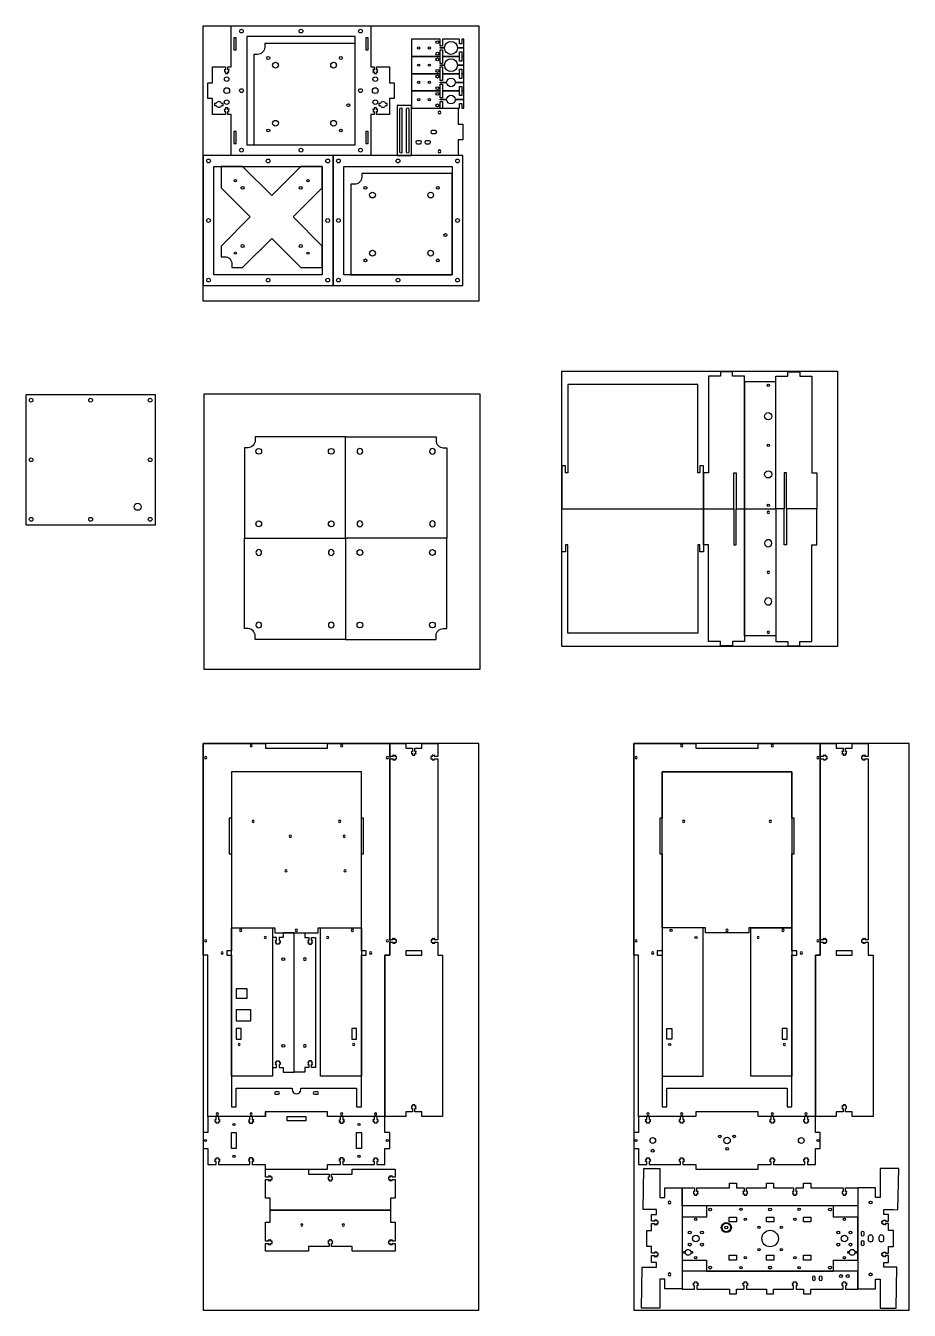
# Model space of a CAD drawing. Header units: millimetres. Extents: x -247 to 984, y -1790 to 0.
import ezdxf

# ---------------------------------------------------------------- set-up
doc = ezdxf.new("R2010")
doc.units = ezdxf.units.MM
doc.layers.get('0').update_dxf_attribs({"lineweight": 25, "true_color": 0xffffff})

# ---------------------------------------------------------------- blocks, each defined once
blk = doc.blocks.new('carrier_window')
blk.add_lwpolyline([(11.85, -50), (11.85, 0), (0, 0), (0, -185), (16.8, -185), (16.8, -190.88), (33.6, -190.88), (33.6, -185), (50.4, -185), (50.4, -50), (57.12, -50), (57.12, 0), (15, 0), (15, -50)], close=True)
blk = doc.blocks.new('p2')
for p, q in [((0, 0), (384, 0)), ((0, -384), (0, 0)), ((384, 0), (384, -384)), ((384, -384), (0, -384))]:
    blk.add_line(p, q)
blk = doc.blocks.new('p3')
for p, q in [((0, 0), (790, 0)), ((0, -384), (0, 0)), ((790, 0), (790, -384)), ((790, -384), (0, -384))]:
    blk.add_line(p, q)
blk = doc.blocks.new('carrier')
for points in [[(7.9, 119.6), (7.9, 123.9), (26.1, 123.9), (26.1, 101.6), (32.8, 101.6), (32.8, 79.4), (26.1, 79.4), (26.1, 57.1), (7.9, 57.1), (7.9, 61.4), (9, 61.4, 2.414214), (9.3, 61.6), (9.3, 64.1, 2.414214), (9, 64.4), (7.9, 64.4), (7.9, 66.4), (4.6, 66.4), (4.6, 64.4), (3.5, 64.4, 2.414214), (3.3, 64.1), (3.3, 61.6, 2.414214), (3.5, 61.4), (4.6, 61.4), (4.6, 57.1), (0, 57.1), (0, 0), (-194.4, 0), (-194.4, 57.1), (-199.1, 57.1), (-199.1, 61.4), (-198, 61.4, 2.414214), (-197.7, 61.6), (-197.7, 64.1, 2.414214), (-198, 64.4), (-199.1, 64.4), (-199.1, 66.4), (-202.4, 66.4), (-202.4, 64.4), (-203.5, 64.4, 2.414214), (-203.7, 64.1), (-203.7, 61.6, 2.414214), (-203.5, 61.4), (-202.4, 61.4), (-202.4, 57.1), (-220.5, 57.1), (-220.5, 79.4), (-227.2, 79.4), (-227.2, 101.6), (-220.5, 101.6), (-220.5, 123.9), (-202.4, 123.9), (-202.4, 119.6), (-203.5, 119.6, 2.414214), (-203.7, 119.3), (-203.7, 116.8, 2.414214), (-203.5, 116.6), (-202.4, 116.6), (-202.4, 114.6), (-199.1, 114.6), (-199.1, 116.6), (-198, 116.6, 2.414214), (-197.7, 116.8), (-197.7, 119.3, 2.414214), (-198, 119.6), (-199.1, 119.6), (-199.1, 123.9), (-194.4, 123.9), (-194.4, 181), (0, 181), (0, 123.9), (4.6, 123.9), (4.6, 119.6), (3.5, 119.6, 2.414214), (3.3, 119.3), (3.3, 116.8, 2.414214), (3.5, 116.6), (4.6, 116.6), (4.6, 114.6), (7.9, 114.6), (7.9, 116.6), (9, 116.6, 2.414214), (9.3, 116.8), (9.3, 119.3, 2.414214), (9, 119.6)], [(-207.7, 72.5, 0.723747), (-215.3, 72.5), (-217.5, 72.5), (-217.5, 70), (-215.3, 70, 0.723747), (-207.7, 70), (-205.5, 70), (-205.5, 72.5)], [(13.3, 70, 0.723747), (20.9, 70), (23.1, 70), (23.1, 72.5), (20.9, 72.5, 0.723747), (13.3, 72.5), (11.1, 72.5), (11.1, 70)]]:
    blk.add_lwpolyline(points, format="xyb", close=True)
for points in [[(-190.9, 147.4), (-187.7, 147.4), (-187.7, 164.2), (-190.9, 164.2)], [(-21.7, 15), (-21.7, 166), (-172.7, 166), (-172.7, 15)], [(-6.7, 147.4), (-3.6, 147.4), (-3.6, 164.2), (-6.7, 164.2)], [(-187.7, 33.6), (-190.9, 33.6), (-190.9, 16.8), (-187.7, 16.8)], [(-6.7, 16.8), (-3.6, 16.8), (-3.6, 33.6), (-6.7, 33.6)]]:
    blk.add_lwpolyline(points, close=True)
for centre, radius in [((-180.2, 173.5), 2.62), ((-97.2, 173.5), 2.62), ((-14.2, 173.5), 2.62), ((-200.7, 106.5), 3.2), ((6.3, 106.5), 3.2), ((-200.7, 90.5), 4), ((-180.2, 90.5), 2.62), ((-14.2, 90.5), 2.62), ((6.3, 90.5), 4), ((-200.7, 74.5), 3.2), ((6.3, 74.5), 3.2), ((-180.2, 7.5), 2.62), ((-97.2, 7.5), 2.62), ((-14.2, 7.5), 2.62)]:
    blk.add_circle(centre, radius)
blk = doc.blocks.new('carrier_tray')
blk.add_lwpolyline([(-181, 0), (0, 0), (0, 181), (-181, 181)], close=True)
for centre, radius in [((-173.5, 173.5), 2.62), ((-90.5, 173.5), 2.62), ((-7.5, 173.5), 2.62), ((-156, 156), 5), ((-173.5, 90.5), 2.62), ((-7.5, 90.5), 2.62), ((-173.5, 7.5), 2.62), ((-90.5, 7.5), 2.62), ((-7.5, 7.5), 2.62)]:
    blk.add_circle(centre, radius)
blk = doc.blocks.new('carrier_wall')
for points in [[(-181, 0), (0, 0), (0, 181), (-181, 181)], [(-166, 15), (-166, 166), (-15, 166), (-15, 15)]]:
    blk.add_lwpolyline(points, close=True)
for centre in [(-173.5, 173.5), (-90.5, 173.5), (-7.5, 173.5), (-173.5, 90.5), (-7.5, 90.5), (-173.5, 7.5), (-90.5, 7.5), (-7.5, 7.5)]:
    blk.add_circle(centre, 2.62)
blk = doc.blocks.new('door')
blk.add_lwpolyline([(0, 0), (-197.3, 0), (-197.3, -60), (-192.3, -60), (-192.3, -50), (-189.15, -50), (-189.15, -173.24), (-8.15, -173.24), (-8.15, -50), (-5, -50), (-5, -60), (0, -60)], close=True)
blk = doc.blocks.new('drawer_back')
blk.add_lwpolyline([(-60.3, -217.6), (-60.3, -224.4), (-120.7, -224.4), (-120.7, -217.6), (-181, -217.6), (-181, 0), (0, 0), (0, -217.6)], close=True)
for centre, radius in [((-150.8, -69.3), 1.58), ((-30.2, -69.3), 1.58), ((-157, -89.9), 1.57), ((-82.1, -89.9), 1.57), ((-158.3, -138.1), 1.57), ((-75.8, -138.1), 1.57), ((-90.5, -221), 1.57)]:
    blk.add_circle(centre, radius)
blk = doc.blocks.new('drawer_front')
blk.add_lwpolyline([(-60.3, -217.6), (0, -217.6), (0, 0), (-181, 0), (-181, -217.6), (-120.7, -217.6), (-120.7, -224.4), (-60.3, -224.4)], close=True)
for centre, radius in [((-150.8, -69.3), 1.58), ((-30.2, -69.3), 1.58), ((-90.5, -221), 1.57)]:
    blk.add_circle(centre, radius)
blk = doc.blocks.new('drawer_bottom')
blk.add_lwpolyline([(0, 11), (-4.3, 11), (-4.3, 9.9, -2.414214), (-4.5, 9.6), (-7, 9.6, -2.414214), (-7.3, 9.9), (-7.3, 11), (-9.3, 11), (-9.3, 14.2), (-7.3, 14.2), (-7.3, 15.4, -2.414214), (-7, 15.6), (-4.5, 15.6, -2.414214), (-4.3, 15.4), (-4.3, 14.2), (0, 14.2), (0, 40.3), (-6.7, 40.3), (-6.7, 57.1), (-174.3, 57.1), (-174.3, 40.3), (-181, 40.3), (-181, 14.2), (-176.7, 14.2), (-176.7, 15.4, -2.414214), (-176.5, 15.6), (-174, 15.6, -2.414214), (-173.7, 15.4), (-173.7, 14.2), (-171.7, 14.2), (-171.7, 11), (-173.7, 11), (-173.7, 9.9, -2.414214), (-174, 9.6), (-176.5, 9.6, -2.414214), (-176.7, 9.9), (-176.7, 11), (-181, 11), (-181, 0), (-120.7, 0), (-120.7, 6.7), (-92.2, 6.7), (-92.2, 11), (-93.2, 11, -2.414214), (-93.5, 11.2), (-93.5, 13.8, -2.414214), (-93.2, 14), (-92.2, 14), (-92.2, 16), (-88.9, 16), (-88.9, 14), (-87.8, 14, -2.414214), (-87.5, 13.8), (-87.5, 11.2, -2.414214), (-87.8, 11), (-88.9, 11), (-88.9, 6.7), (-60.3, 6.7), (-60.3, 0), (0, 0)], format="xyb", close=True)
for centre in [(-108.8, 36.5), (-50.8, 36.5)]:
    blk.add_circle(centre, 1.58)
blk = doc.blocks.new('drawer_left')
for points in [[(0, 206.52), (-57.12, 206.52), (-57.12, 0), (0, 0)], [(-50.4, 140.04), (-50.4, 155.04), (-43.68, 155.04), (-43.68, 140.04)], [(-30.4, 114.085), (-50.4, 114.085), (-50.4, 129.515), (-30.4, 129.515)], [(-50.4, 97.765), (-35.4, 97.765), (-35.4, 84.875), (-50.4, 84.875)]]:
    blk.add_lwpolyline(points, close=True)
for centre in [(-46.4, 162.54), (-44.52, 3.36), (-10, 13.44)]:
    blk.add_circle(centre, 1.575)
blk = doc.blocks.new('drawer_support')
blk.add_lwpolyline([(-6.7, 20.8), (-11, 20.8), (-11, 19.8, -2.414214), (-11.2, 19.5), (-13.8, 19.5, -2.414214), (-14, 19.8), (-14, 20.8), (-16, 20.8), (-16, 24.2), (-14, 24.2), (-14, 25.2, -2.414214), (-13.8, 25.5), (-11.2, 25.5, -2.414214), (-11, 25.2), (-11, 24.2), (-6.7, 24.2), (-6.7, 30), (-187.7, 30), (-187.7, 24.2), (-183.4, 24.2), (-183.4, 25.2, -2.414214), (-183.2, 25.5), (-180.7, 25.5, -2.414214), (-180.4, 25.2), (-180.4, 24.2), (-178.4, 24.2), (-178.4, 20.8), (-180.4, 20.8), (-180.4, 19.8, -2.414214), (-180.7, 19.5), (-183.2, 19.5, -2.414214), (-183.4, 19.8), (-183.4, 20.8), (-187.7, 20.8), (-187.7, 15), (-194.4, 15), (-194.4, 0), (0, 0), (0, 15), (-6.7, 15)], format="xyb", close=True)
for centre in [(-157.6, 15), (-36.9, 15)]:
    blk.add_circle(centre, 2)
blk = doc.blocks.new('frame_back')
blk.add_lwpolyline([(-253.3, -295), (-253.3, -520), (-173.3, -520), (-173.3, -513.3), (-86.7, -513.3), (-86.7, -520), (-6.7, -520), (-6.7, -295), (0, -295), (0, 0), (-86.7, 0), (-86.7, -6.7), (-173.3, -6.7), (-173.3, 0), (-260, 0), (-260, -295)], close=True)
for points in [[(-124, -480.5), (-124, -482.5, -1), (-136, -482.5), (-136, -480.5), (-213.8, -480.5), (-213.8, -506.6), (-220.5, -506.6), (-220.5, -295), (-227.2, -295), (-227.2, -289.1), (-220.5, -289.1), (-220.5, -154.1), (-223.6, -154.1), (-223.6, -104.1), (-220.5, -104.1), (-220.5, -39.5), (-39.5, -39.5), (-39.5, -104.1), (-36.3, -104.1), (-36.3, -154.1), (-39.5, -154.1), (-39.5, -289.1), (-32.8, -289.1), (-32.8, -295), (-39.5, -295), (-39.5, -506.6), (-46.2, -506.6), (-46.2, -480.5)], [(-155.1, -485.6, -1), (-155.1, -488.8), (-159.1, -488.8, -1), (-159.1, -485.6)], [(-104.9, -488.8, -1), (-104.9, -485.6), (-100.9, -485.6, -1), (-100.9, -488.8)]]:
    blk.add_lwpolyline(points, format="xyb", close=True)
for centre, radius in [((-193.1, -3.4), 1.57), ((-66.9, -3.4), 1.57), ((-256.6, -19.8), 1.57), ((-3.4, -19.8), 1.57), ((-256.6, -275.2), 1.57), ((-3.4, -275.2), 1.57), ((-233.5, -292.1), 1.57), ((-26.5, -292.1), 1.57), ((-240.2, -516.6), 1.57), ((-193.1, -516.6), 1.58), ((-66.9, -516.6), 1.58), ((-19.8, -516.6), 1.57)]:
    blk.add_circle(centre, radius)
blk = doc.blocks.new('frame_bottom')
blk.add_lwpolyline([(0, 44.5), (0, 66.8), (-11.4, 66.8), (-11.4, 62.5), (-10.3, 62.5, -2.414214), (-10, 62.2), (-10, 59.7, -2.414214), (-10.3, 59.5), (-11.4, 59.5), (-11.4, 57.5), (-14.7, 57.5), (-14.7, 59.5), (-15.8, 59.5, -2.414214), (-16, 59.7), (-16, 62.2, -2.414214), (-15.8, 62.5), (-14.7, 62.5), (-14.7, 66.8), (-58.5, 66.8), (-58.5, 62.2), (-57.4, 62.2, -2.414214), (-57.2, 61.9), (-57.2, 59.4, -2.414214), (-57.4, 59.2), (-58.5, 59.2), (-58.5, 57.2), (-61.8, 57.2), (-61.8, 59.2), (-62.9, 59.2, -2.414214), (-63.2, 59.4), (-63.2, 61.9, -2.414214), (-62.9, 62.2), (-61.8, 62.2), (-61.8, 66.8), (-79.9, 66.8), (-79.9, 73.5), (-166.6, 73.5), (-166.6, 66.8), (-184.7, 66.8), (-184.7, 62.2), (-183.6, 62.2, -2.414214), (-183.4, 61.9), (-183.4, 59.4, -2.414214), (-183.6, 59.2), (-184.7, 59.2), (-184.7, 57.2), (-188, 57.2), (-188, 59.2), (-189.1, 59.2, -2.414214), (-189.4, 59.4), (-189.4, 61.9, -2.414214), (-189.1, 62.2), (-188, 62.2), (-188, 66.8), (-231.9, 66.8), (-231.9, 62.5), (-230.8, 62.5, -2.414214), (-230.5, 62.2), (-230.5, 59.7, -2.414214), (-230.8, 59.5), (-231.9, 59.5), (-231.9, 57.5), (-235.2, 57.5), (-235.2, 59.5), (-236.3, 59.5, -2.414214), (-236.5, 59.7), (-236.5, 62.2, -2.414214), (-236.3, 62.5), (-235.2, 62.5), (-235.2, 66.8), (-246.6, 66.8), (-246.6, 44.5), (-253.3, 44.5), (-253.3, 22.3), (-246.6, 22.3), (-246.6, 0), (-235.2, 0), (-235.2, 4.3), (-236.3, 4.3, -2.414214), (-236.5, 4.5), (-236.5, 7, -2.414214), (-236.3, 7.3), (-235.2, 7.3), (-235.2, 9.3), (-231.9, 9.3), (-231.9, 7.3), (-230.8, 7.3, -2.414214), (-230.5, 7), (-230.5, 4.5, -2.414214), (-230.8, 4.3), (-231.9, 4.3), (-231.9, 0), (-188, 0), (-188, 4.6), (-189.1, 4.6, -2.414214), (-189.4, 4.8), (-189.4, 7.3, -2.414214), (-189.1, 7.6), (-188, 7.6), (-188, 9.6), (-184.7, 9.6), (-184.7, 7.6), (-183.6, 7.6, -2.414214), (-183.4, 7.3), (-183.4, 4.8, -2.414214), (-183.6, 4.6), (-184.7, 4.6), (-184.7, 0), (-166.6, 0), (-166.6, -6.7), (-79.9, -6.7), (-79.9, 0), (-61.8, 0), (-61.8, 4.6), (-62.9, 4.6, -2.414214), (-63.2, 4.8), (-63.2, 7.3, -2.414214), (-62.9, 7.6), (-61.8, 7.6), (-61.8, 9.6), (-58.5, 9.6), (-58.5, 7.6), (-57.4, 7.6, -2.414214), (-57.2, 7.3), (-57.2, 4.8, -2.414214), (-57.4, 4.6), (-58.5, 4.6), (-58.5, 0), (-14.7, 0), (-14.7, 4.3), (-15.8, 4.3, -2.414214), (-16, 4.5), (-16, 7, -2.414214), (-15.8, 7.3), (-14.7, 7.3), (-14.7, 9.3), (-11.4, 9.3), (-11.4, 7.3), (-10.3, 7.3, -2.414214), (-10, 7), (-10, 4.5, -2.414214), (-10.3, 4.3), (-11.4, 4.3), (-11.4, 0), (0, 0), (0, 22.3), (6.7, 22.3), (6.7, 44.5)], format="xyb", close=True)
for points in [[(-207.1, 44.5), (-207.1, 22.3), (-213.8, 22.3), (-213.8, 44.5)], [(-32.8, 44.5), (-32.8, 22.3), (-39.5, 22.3), (-39.5, 44.5)], [(-110.3, 5.9), (-110.3, 0), (-136.3, 0), (-136.3, 5.9)]]:
    blk.add_lwpolyline(points, close=True)
for centre, radius in [((-210.4, 55.6), 1.58), ((-36.1, 55.6), 1.58), ((-249.9, 33.4), 1.57), ((3.4, 33.4), 1.57), ((-210.4, 11.1), 1.58), ((-36.1, 11.1), 1.58)]:
    blk.add_circle(centre, radius)
blk = doc.blocks.new('frame_foot2')
blk.add_lwpolyline([(26.9, -31.2), (-13.4, -31.2), (-13.4, -24.5), (0, -24.5), (0, 0), (-140.7, 0), (-140.7, -24.5), (-127.2, -24.5), (-127.2, -31.2), (-167.6, -31.2), (-167.6, -56.9), (-110.3, -55.9), (-110.4, -49.5), (-110.4, -36.1), (-103.7, -36.1), (-103.7, -42.8), (-94.2, -42.8), (-94.2, -38.5), (-95.3, -38.5, -2.414214), (-95.6, -38.2), (-95.6, -35.8, -2.414214), (-95.3, -35.5), (-94.2, -35.5), (-94.2, -33.5), (-90.9, -33.5), (-90.9, -35.5), (-89.8, -35.5, -2.414214), (-89.6, -35.8), (-89.6, -38.2, -2.414214), (-89.8, -38.5), (-90.9, -38.5), (-90.9, -42.8), (-81.5, -42.8), (-81.5, -49.5), (-59.2, -49.5), (-59.2, -42.8), (-49.7, -42.8), (-49.7, -38.5), (-50.8, -38.5, -2.414214), (-51.1, -38.2), (-51.1, -35.8, -2.414214), (-50.8, -35.5), (-49.7, -35.5), (-49.7, -33.5), (-46.4, -33.5), (-46.4, -35.5), (-45.3, -35.5, -2.414214), (-45.1, -35.8), (-45.1, -38.2, -2.414214), (-45.3, -38.5), (-46.4, -38.5), (-46.4, -42.8), (-37, -42.8), (-37, -36.1), (-30.2, -36.1), (-30.2, -49.5), (-30.2, -54.5), (26.9, -53.5)], format="xyb", close=True)
for centre in [(-120.4, -17.8), (-20.2, -17.8)]:
    blk.add_circle(centre, 2)
blk = doc.blocks.new('frame_foot1')
for points in [[(-127.2, -31.2), (-167.6, -31.2), (-167.6, -53.5), (-110.5, -54.5), (-110.4, -49.5), (-110.4, -36.1), (-103.7, -36.1), (-103.7, -42.8), (-94.2, -42.8), (-94.2, -38.5), (-95.3, -38.5, -2.414214), (-95.6, -38.2), (-95.6, -35.8, -2.414214), (-95.3, -35.5), (-94.2, -35.5), (-94.2, -33.5), (-90.9, -33.5), (-90.9, -35.5), (-89.8, -35.5, -2.414214), (-89.6, -35.8), (-89.6, -38.2, -2.414214), (-89.8, -38.5), (-90.9, -38.5), (-90.9, -42.8), (-81.5, -42.8), (-81.5, -49.5), (-59.2, -49.5), (-59.2, -42.8), (-49.7, -42.8), (-49.7, -38.5), (-50.8, -38.5, -2.414214), (-51.1, -38.2), (-51.1, -35.8, -2.414214), (-50.8, -35.5), (-49.7, -35.5), (-49.7, -33.5), (-46.4, -33.5), (-46.4, -35.5), (-45.3, -35.5, -2.414214), (-45.1, -35.8), (-45.1, -38.2, -2.414214), (-45.3, -38.5), (-46.4, -38.5), (-46.4, -42.8), (-37, -42.8), (-37, -36.1), (-30.2, -36.1), (-30.2, -49.5), (-30.4, -55.9), (26.9, -56.9), (26.9, -31.2), (-13.4, -31.2), (-13.4, -24.5), (0, -24.5), (0, 0), (-140.7, 0), (-140.7, -24.5), (-127.2, -24.5)], [(-79, -8.3, -1), (-79, -5.1), (-75, -5.1, -1), (-75, -8.3)], [(-72.3, -20.8, -1), (-72.3, -14.8), (-68.3, -14.8, -1), (-68.3, -20.8)], [(-65.7, -8.3, -1), (-65.7, -5.1), (-61.7, -5.1, -1), (-61.7, -8.3)], [(-72.3, -35.8, -1), (-72.3, -29.8), (-68.3, -29.8, -1), (-68.3, -35.8)]]:
    blk.add_lwpolyline(points, format="xyb", close=True)
for centre in [(-120.4, -17.8), (-20.2, -17.8)]:
    blk.add_circle(centre, 2)
blk = doc.blocks.new('frame_front')
for points in [[(-6.7, -520), (-6.7, -295), (0, -295), (0, 0), (-86.7, 0), (-86.7, -6.7), (-173.3, -6.7), (-173.3, 0), (-260, 0), (-260, -295), (-253.3, -295), (-253.3, -520), (-173.3, -520), (-173.3, -513.3), (-86.7, -513.3), (-86.7, -520)], [(-220.5, -295), (-227.2, -295), (-227.2, -289.1), (-220.5, -289.1), (-220.5, -154.1), (-223.7, -154.1), (-223.7, -104.1), (-220.5, -104.1), (-220.5, -39.5), (-39.5, -39.5), (-39.5, -104.1), (-36.4, -104.1), (-36.4, -154.1), (-39.5, -154.1), (-39.5, -289.1), (-32.8, -289.1), (-32.8, -295), (-39.5, -295), (-39.5, -506.6), (-46.2, -506.6), (-46.2, -480.5), (-213.8, -480.5), (-213.8, -506.6), (-220.5, -506.6)]]:
    blk.add_lwpolyline(points, close=True)
for centre, radius in [((-193.1, -3.4), 1.57), ((-66.9, -3.4), 1.57), ((-256.6, -19.8), 1.57), ((-3.4, -19.8), 1.57), ((-256.6, -275.2), 1.57), ((-3.4, -275.2), 1.57), ((-233.5, -292.1), 1.57), ((-26.5, -292.1), 1.57), ((-240.2, -516.6), 1.57), ((-193.1, -516.6), 1.58), ((-66.9, -516.6), 1.58), ((-19.8, -516.6), 1.57)]:
    blk.add_circle(centre, radius)
blk = doc.blocks.new('frame_galvo')
blk.add_lwpolyline([(-22, -65), (0, -65), (0, 0), (-66, 0), (-66, -65), (-44, -65), (-44, -71.72), (-22, -71.72)], close=True)
for points in [[(-20.6, -8, -1), (-16.4, -8), (-16.4, -12, -1), (-20.6, -12)], [(-30.9, -29), (-30.9, -33, -1), (-35.1, -33), (-35.1, -29, -1)], [(-20.6, -20.5, -1), (-16.4, -20.5), (-16.4, -24.5, -1), (-20.6, -24.5)]]:
    blk.add_lwpolyline(points, format="xyb", close=True)
for centre in [(-60.12, -38.94), (-5.88, -38.94)]:
    blk.add_circle(centre, 2)
blk = doc.blocks.new('frame_laser')
blk.add_lwpolyline([(-11.5, 61, -0.919866), (-11.5, 49), (-11.5, 40), (-12.5, 40), (-12.5, 49, -0.919866), (-12.5, 61), (-12.5, 73), (-24, 73), (-24, 70), (-17.5, 70), (-17.5, 67), (-24, 67), (-24, 43), (-14.5, 43), (-14.5, 40), (-24, 40), (-24, 0), (0, 0), (0, 40), (-9.5, 40), (-9.5, 43), (0, 43), (0, 67), (-6.5, 67), (-6.5, 70), (0, 70), (0, 73), (-11.5, 73)], format="xyb", close=True)
for centre, radius in [((-20, 36.1), 2), ((-4, 36.1), 2), ((-12, 25), 1.58), ((-12, 10), 1.57)]:
    blk.add_circle(centre, radius)
blk = doc.blocks.new('frame_right')
blk.add_lwpolyline([(-6.7, 243.1), (-11, 243.1), (-11, 242, -2.414214), (-11.3, 241.8), (-13.8, 241.8, -2.414214), (-14, 242), (-14, 243.1), (-16, 243.1), (-16, 246.4), (-14, 246.4), (-14, 247.5, -2.414214), (-13.8, 247.8), (-11.3, 247.8, -2.414214), (-11, 247.5), (-11, 246.4), (-6.7, 246.4), (-6.7, 498.6), (-11.3, 498.6), (-11.3, 497.5, -2.414214), (-11.6, 497.2), (-14.1, 497.2, -2.414214), (-14.3, 497.5), (-14.3, 498.6), (-16.3, 498.6), (-16.3, 501.9), (-14.3, 501.9), (-14.3, 503, -2.414214), (-14.1, 503.2), (-11.6, 503.2, -2.414214), (-11.3, 503), (-11.3, 501.9), (-6.7, 501.9), (-6.7, 520), (-29, 520), (-29, 513.3), (-38.5, 513.3), (-38.5, 508.7), (-37.4, 508.7, -2.414214), (-37.1, 508.4), (-37.1, 505.9, -2.414214), (-37.4, 505.7), (-38.5, 505.7), (-38.5, 503.7), (-41.8, 503.7), (-41.8, 505.7), (-42.9, 505.7, -2.414214), (-43.1, 505.9), (-43.1, 508.4, -2.414214), (-42.9, 508.7), (-41.8, 508.7), (-41.8, 513.3), (-51.2, 513.3), (-51.2, 520), (-73.5, 520), (-73.5, 501.9), (-68.9, 501.9), (-68.9, 503, -2.414214), (-68.6, 503.2), (-66.1, 503.2, -2.414214), (-65.9, 503), (-65.9, 501.9), (-63.9, 501.9), (-63.9, 498.6), (-65.9, 498.6), (-65.9, 497.5, -2.414214), (-66.1, 497.2), (-68.6, 497.2, -2.414214), (-68.9, 497.5), (-68.9, 498.6), (-73.5, 498.6), (-73.5, 246.4), (-69.2, 246.4), (-69.2, 247.5, -2.414214), (-69, 247.8), (-66.5, 247.8, -2.414214), (-66.2, 247.5), (-66.2, 246.4), (-64.2, 246.4), (-64.2, 243.1), (-66.2, 243.1), (-66.2, 242, -2.414214), (-66.5, 241.8), (-69, 241.8, -2.414214), (-69.2, 242), (-69.2, 243.1), (-73.5, 243.1), (-73.5, 225), (-80.2, 225), (-80.2, 0), (-51.2, 0), (-51.2, 6.7), (-41.8, 6.7), (-41.8, 11.3), (-42.9, 11.3, -2.414214), (-43.1, 11.6), (-43.1, 14.1, -2.414214), (-42.9, 14.3), (-41.8, 14.3), (-41.8, 16.3), (-38.5, 16.3), (-38.5, 14.3), (-37.4, 14.3, -2.414214), (-37.1, 14.1), (-37.1, 11.6, -2.414214), (-37.4, 11.3), (-38.5, 11.3), (-38.5, 6.7), (-29, 6.7), (-29, 0), (0, 0), (0, 225), (-6.7, 225)], format="xyb", close=True)
blk.add_lwpolyline([(-29, 225), (-51.2, 225), (-51.2, 230.9), (-29, 230.9)], close=True)
blk = doc.blocks.new('frame_top')
blk.add_lwpolyline([(0, 0), (0, 22.3), (6.7, 22.3), (6.7, 44.5), (0, 44.5), (0, 66.8), (-11.4, 66.8), (-11.4, 62.5), (-10.3, 62.5, -2.414214), (-10, 62.2), (-10, 59.7, -2.414214), (-10.3, 59.5), (-11.4, 59.5), (-11.4, 57.5), (-14.7, 57.5), (-14.7, 59.5), (-15.8, 59.5, -2.414214), (-16, 59.7), (-16, 62.2, -2.414214), (-15.8, 62.5), (-14.7, 62.5), (-14.7, 66.8), (-58.5, 66.8), (-58.5, 62.5), (-57.4, 62.5, -2.414214), (-57.2, 62.2), (-57.2, 59.7, -2.414214), (-57.4, 59.5), (-58.5, 59.5), (-58.5, 57.5), (-61.8, 57.5), (-61.8, 59.5), (-62.9, 59.5, -2.414214), (-63.2, 59.7), (-63.2, 62.2, -2.414214), (-62.9, 62.5), (-61.8, 62.5), (-61.8, 66.8), (-79.9, 66.8), (-79.9, 73.5), (-166.6, 73.5), (-166.6, 66.8), (-184.7, 66.8), (-184.7, 62.5), (-183.6, 62.5, -2.414214), (-183.4, 62.2), (-183.4, 59.7, -2.414214), (-183.6, 59.5), (-184.7, 59.5), (-184.7, 57.5), (-188, 57.5), (-188, 59.5), (-189.1, 59.5, -2.414214), (-189.4, 59.7), (-189.4, 62.2, -2.414214), (-189.1, 62.5), (-188, 62.5), (-188, 66.8), (-231.9, 66.8), (-231.9, 62.5), (-230.8, 62.5, -2.414214), (-230.5, 62.2), (-230.5, 59.7, -2.414214), (-230.8, 59.5), (-231.9, 59.5), (-231.9, 57.5), (-235.2, 57.5), (-235.2, 59.5), (-236.3, 59.5, -2.414214), (-236.5, 59.7), (-236.5, 62.2, -2.414214), (-236.3, 62.5), (-235.2, 62.5), (-235.2, 66.8), (-246.6, 66.8), (-246.6, 44.5), (-253.3, 44.5), (-253.3, 22.3), (-246.6, 22.3), (-246.6, 0), (-235.2, 0), (-235.2, 4.3), (-236.3, 4.3, -2.414214), (-236.5, 4.5), (-236.5, 7, -2.414214), (-236.3, 7.3), (-235.2, 7.3), (-235.2, 9.3), (-231.9, 9.3), (-231.9, 7.3), (-230.8, 7.3, -2.414214), (-230.5, 7), (-230.5, 4.5, -2.414214), (-230.8, 4.3), (-231.9, 4.3), (-231.9, 0), (-188, 0), (-188, 4.3), (-189.1, 4.3, -2.414214), (-189.4, 4.5), (-189.4, 7, -2.414214), (-189.1, 7.3), (-188, 7.3), (-188, 9.3), (-184.7, 9.3), (-184.7, 7.3), (-183.6, 7.3, -2.414214), (-183.4, 7), (-183.4, 4.5, -2.414214), (-183.6, 4.3), (-184.7, 4.3), (-184.7, 0), (-166.6, 0), (-166.6, -6.7), (-79.9, -6.7), (-79.9, 0), (-61.8, 0), (-61.8, 4.3), (-62.9, 4.3, -2.414214), (-63.2, 4.5), (-63.2, 7, -2.414214), (-62.9, 7.3), (-61.8, 7.3), (-61.8, 9.3), (-58.5, 9.3), (-58.5, 7.3), (-57.4, 7.3, -2.414214), (-57.2, 7), (-57.2, 4.5, -2.414214), (-57.4, 4.3), (-58.5, 4.3), (-58.5, 0), (-14.7, 0), (-14.7, 4.3), (-15.8, 4.3, -2.414214), (-16, 4.5), (-16, 7, -2.414214), (-15.8, 7.3), (-14.7, 7.3), (-14.7, 9.3), (-11.4, 9.3), (-11.4, 7.3), (-10.3, 7.3, -2.414214), (-10, 7), (-10, 4.5, -2.414214), (-10.3, 4.3), (-11.4, 4.3), (-11.4, 0)], format="xyb", close=True)
for centre, radius in [((-226.8, 33.4), 4), ((-123.3, 33.4), 4.5), ((-123.3, 44.9), 1.85), ((-19.8, 33.4), 4), ((-19.8, 47.6), 2), ((-249.9, 33.4), 1.58), ((-133.2, 27.6), 1.85), ((-113.3, 27.6), 1.85), ((3.4, 33.4), 1.58)]:
    blk.add_circle(centre, radius)
blk = doc.blocks.new('crane_switch')
blk.add_lwpolyline([(-20, 70), (-20, 0), (0, 0), (0, 70)], close=True)
for points in [[(-16.25, 65, -1), (-13.25, 65), (-13.25, 5, -1), (-16.25, 5)], [(-3.75, 5, -1), (-6.75, 5), (-6.75, 65, -1), (-3.75, 65)]]:
    blk.add_lwpolyline(points, format="xyb", close=True)
blk = doc.blocks.new('drawer_right')
for points in [[(0, 206.52), (-57.12, 206.52), (-57.12, 0), (0, 0)], [(-6.72, 155.04), (-6.72, 140.04), (-13.44, 140.04), (-13.44, 155.04)]]:
    blk.add_lwpolyline(points, close=True)
for centre, radius in [((-10.72, 162.54), 1.58), ((-47.12, 13.44), 1.57), ((-12.6, 3.36), 1.57)]:
    blk.add_circle(centre, radius)
blk = doc.blocks.new('drawer_bottom2')
blk.add_lwpolyline([(0, -11), (4.3, -11), (4.3, -9.9, -2.414214), (4.5, -9.6), (7, -9.6, -2.414214), (7.3, -9.9), (7.3, -11), (9.3, -11), (9.3, -14.2), (7.3, -14.2), (7.3, -15.4, -2.414214), (7, -15.6), (4.5, -15.6, -2.414214), (4.3, -15.4), (4.3, -14.2), (0, -14.2), (0, -40.3), (6.7, -40.3), (6.7, -57.1), (174.3, -57.1), (174.3, -40.3), (181, -40.3), (181, -14.2), (176.7, -14.2), (176.7, -15.4, -2.414214), (176.5, -15.6), (174, -15.6, -2.414214), (173.7, -15.4), (173.7, -14.2), (171.7, -14.2), (171.7, -11), (173.7, -11), (173.7, -9.9, -2.414214), (174, -9.6), (176.5, -9.6, -2.414214), (176.7, -9.9), (176.7, -11), (181, -11), (181, 0), (120.7, 0), (120.7, -6.7), (92.2, -6.7), (92.2, -11), (93.2, -11, -2.414214), (93.5, -11.2), (93.5, -13.8, -2.414214), (93.2, -14), (92.2, -14), (92.2, -16), (88.9, -16), (88.9, -14), (87.8, -14, -2.414214), (87.5, -13.8), (87.5, -11.2, -2.414214), (87.8, -11), (88.9, -11), (88.9, -6.7), (60.3, -6.7), (60.3, 0), (0, 0)], format="xyb", close=True)
blk = doc.blocks.new('bed_backing')
blk.add_lwpolyline([(-126, 141), (-126, 136, -0.4142136), (-136, 126), (-141, 126), (-141, 0), (0, 0), (0, 141)], format="xyb", close=True)
for centre, radius in [((-121, 121), 2), ((-111, 111), 4), ((-30, 111), 4), ((-20, 121), 2), ((-9.5, 55.22), 2), ((-121, 20), 2), ((-111, 30), 4), ((-30, 30), 4), ((-20, 20), 2)]:
    blk.add_circle(centre, radius)
blk = doc.blocks.new('bed_interface')
blk.add_lwpolyline([(-126, 141), (-126, 136, -0.414214), (-136, 126), (-141, 126), (-141, 0), (0, 0), (0, 141)], format="xyb", close=True)
for centre in [(-121, 121), (-20, 121), (-121, 20), (-20, 20)]:
    blk.add_circle(centre, 4)
blk = doc.blocks.new('bed_x')
blk.add_lwpolyline([(-70.5, -40.5), (-111, 0), (-141, 0), (-141, -30), (-100.5, -70.5), (-141, -111), (-141, -126), (-136, -126, -0.414214), (-126, -136), (-126, -141), (-111, -141), (-70.5, -100.5), (-30, -141), (0, -141), (0, -111), (-40.5, -70.5), (0, -30), (0, 0), (-30, 0)], format="xyb", close=True)
for centre, radius in [((-121, -20), 1.58), ((-111, -30), 2), ((-30, -30), 2), ((-20, -20), 1.58), ((-121, -121), 1.58), ((-111, -111), 2), ((-30, -111), 2), ((-20, -121), 1.58)]:
    blk.add_circle(centre, radius)
blk = doc.blocks.new('crane_flap')
blk.add_lwpolyline([(0, 43.5), (-177, 43.5), (-177, 0), (0, 0)], close=True)
for centre, radius in [((-129, 33), 5), ((-48, 33), 5), ((-172, 33), 1.57), ((-88.5, 33), 1.57), ((-5, 33), 1.57)]:
    blk.add_circle(centre, radius)
blk = doc.blocks.new('crane_front')
blk.add_lwpolyline([(17.13, -25), (17.13, -19.88), (16.03, -19.88, -2.4142136), (15.78, -19.63), (15.78, -17.13, -2.4142136), (16.03, -16.88), (17.13, -16.88), (17.13, -14.88), (20.43, -14.88), (20.43, -16.88), (21.53, -16.88, -2.4142136), (21.78, -17.13), (21.78, -19.63, -2.4142136), (21.53, -19.88), (20.43, -19.88), (20.43, -25), (65.53, -25), (65.53, -31.72), (75.53, -31.72), (75.53, -25), (86.13, -25), (86.13, -19.88), (85.03, -19.88, -2.4142136), (84.78, -19.63), (84.78, -17.13, -2.4142136), (85.03, -16.88), (86.13, -16.88), (86.13, -14.88), (89.43, -14.88), (89.43, -16.88), (90.53, -16.88, -2.4142136), (90.78, -17.13), (90.78, -19.63, -2.4142136), (90.53, -19.88), (89.43, -19.88), (89.43, -25), (117.28, -25), (117.28, -31.72), (127.28, -31.72), (127.28, -25), (155.13, -25), (155.13, -19.88), (154.03, -19.88, -2.4142136), (153.78, -19.63), (153.78, -17.13, -2.4142136), (154.03, -16.88), (155.13, -16.88), (155.13, -14.88), (158.43, -14.88), (158.43, -16.88), (159.53, -16.88, -2.4142136), (159.78, -17.13), (159.78, -19.63, -2.4142136), (159.53, -19.88), (158.43, -19.88), (158.43, -25), (169.03, -25), (169.03, -31.72), (179.03, -31.72), (179.03, -25), (224.13, -25), (224.13, -19.88), (223.03, -19.88, -2.4142136), (222.78, -19.63), (222.78, -17.13, -2.4142136), (223.03, -16.88), (224.13, -16.88), (224.13, -14.88), (227.43, -14.88), (227.43, -16.88), (228.53, -16.88, -2.4142136), (228.78, -17.13), (228.78, -19.63, -2.4142136), (228.53, -19.88), (227.43, -19.88), (227.43, -25), (244.56, -25), (244.56, 0), (0, 0), (0, -25)], format="xyb", close=True)
blk = doc.blocks.new('crane')
for points in [[(-33.8, 60), (-33.8, 75.5), (-210.8, 75.5), (-210.8, 60), (-244.6, 60), (-244.6, 0), (-210.8, 0), (-210.8, -15.5), (-33.8, -15.5), (-33.8, 0), (0, 0), (0, 60)], [(-169, 60), (-169, 53.3), (-179, 53.3), (-179, 60)], [(-117.3, 60), (-117.3, 53.3), (-127.3, 53.3), (-127.3, 60)], [(-75.5, 53.3), (-75.5, 60), (-65.5, 60), (-65.5, 53.3)], [(-169, 6.7), (-169, 0), (-179, 0), (-179, 6.7)], [(-127.3, 0), (-127.3, 6.7), (-117.3, 6.7), (-117.3, 0)], [(-75.5, 0), (-75.5, 6.7), (-65.5, 6.7), (-65.5, 0)]]:
    blk.add_lwpolyline(points, close=True)
for points in [[(-232.8, 48, -0.723747), (-240.4, 48), (-242.6, 48), (-242.6, 50.5), (-240.4, 50.5, -0.723747), (-232.8, 50.5), (-230.6, 50.5), (-230.6, 48)], [(-4.2, 48, -0.723747), (-11.8, 48), (-14, 48), (-14, 50.5), (-11.8, 50.5, -0.723747), (-4.2, 50.5), (-2, 50.5), (-2, 48)]]:
    blk.add_lwpolyline(points, format="xyb", close=True)
for centre, radius in [((-205.8, 70.5), 2), ((-162.8, 70.5), 1.65), ((-122.3, 70.5), 2), ((-81.8, 70.5), 1.65), ((-38.8, 70.5), 2), ((-225.8, 56.6), 1.65), ((-156.8, 56.6), 1.65), ((-87.8, 56.6), 1.65), ((-18.8, 56.6), 1.65), ((-234.3, 38.5), 2), ((-217.3, 38.5), 2), ((-137.8, 45.5), 1.65), ((-122.3, 30), 11.5), ((-106.8, 45.5), 1.65), ((-27.3, 38.5), 2), ((-10.3, 38.5), 2), ((-234.3, 21.5), 2), ((-225.8, 30), 4.5), ((-217.3, 21.5), 2), ((-61.3, 14.7), 7), ((-61.3, 14.7), 6), ((-27.3, 21.5), 2), ((-18.8, 30), 4.5), ((-10.3, 21.5), 2), ((-225.8, 3.4), 1.65), ((-156.8, 3.4), 1.65), ((-137.8, 14.5), 1.65), ((-106.8, 14.5), 1.65), ((-87.8, 3.4), 1.65), ((-61.3, 14.7), 2), ((-18.8, 3.4), 1.65), ((-205.8, -10.5), 2), ((-162.8, -10.5), 1.65), ((-122.3, -10.5), 2), ((-81.8, -10.5), 1.65), ((-38.8, -10.5), 2)]:
    blk.add_circle(centre, radius)
blk = doc.blocks.new('crane_back')
for points in [[(17.13, -25), (17.13, -19.88), (16.03, -19.88, -2.4142136), (15.78, -19.63), (15.78, -17.13, -2.4142136), (16.03, -16.88), (17.13, -16.88), (17.13, -14.88), (20.43, -14.88), (20.43, -16.88), (21.53, -16.88, -2.4142136), (21.78, -17.13), (21.78, -19.63, -2.4142136), (21.53, -19.88), (20.43, -19.88), (20.43, -25), (65.53, -25), (65.53, -31.72), (75.53, -31.72), (75.53, -25), (86.13, -25), (86.13, -19.88), (85.03, -19.88, -2.4142136), (84.78, -19.63), (84.78, -17.13, -2.4142136), (85.03, -16.88), (86.13, -16.88), (86.13, -14.88), (89.43, -14.88), (89.43, -16.88), (90.53, -16.88, -2.4142136), (90.78, -17.13), (90.78, -19.63, -2.4142136), (90.53, -19.88), (89.43, -19.88), (89.43, -25), (117.28, -25), (117.28, -31.72), (127.28, -31.72), (127.28, -25), (155.13, -25), (155.13, -19.88), (154.03, -19.88, -2.4142136), (153.78, -19.63), (153.78, -17.13, -2.4142136), (154.03, -16.88), (155.13, -16.88), (155.13, -14.88), (158.43, -14.88), (158.43, -16.88), (159.53, -16.88, -2.4142136), (159.78, -17.13), (159.78, -19.63, -2.4142136), (159.53, -19.88), (158.43, -19.88), (158.43, -25), (169.03, -25), (169.03, -31.72), (179.03, -31.72), (179.03, -25), (224.13, -25), (224.13, -19.88), (223.03, -19.88, -2.4142136), (222.78, -19.63), (222.78, -17.13, -2.4142136), (223.03, -16.88), (224.13, -16.88), (224.13, -14.88), (227.43, -14.88), (227.43, -16.88), (228.53, -16.88, -2.4142136), (228.78, -17.13), (228.78, -19.63, -2.4142136), (228.53, -19.88), (227.43, -19.88), (227.43, -25), (244.56, -25), (244.56, 0), (0, 0), (0, -25)], [(184.78, -12, -1), (181.78, -12), (181.78, -8, -1), (184.78, -8)], [(191.28, -8, -1), (194.28, -8), (194.28, -12, -1), (191.28, -12)]]:
    blk.add_lwpolyline(points, format="xyb", close=True)
for centre in [(221.03, -6.72), (230.53, -6.72)]:
    blk.add_circle(centre, 2)
blk = doc.blocks.new('frame_laser_big')
blk.add_lwpolyline([(-12.5, 46, -0.945905), (-12.5, 64), (-12.5, 73), (-24, 73), (-24, 70), (-17.5, 70), (-17.5, 67), (-24, 67), (-24, 43), (-14.5, 43), (-14.5, 40), (-24, 40), (-24, 0), (0, 0), (0, 40), (-9.5, 40), (-9.5, 43), (0, 43), (0, 67), (-6.5, 67), (-6.5, 70), (0, 70), (0, 73), (-11.5, 73), (-11.5, 64, -0.945905), (-11.5, 46), (-11.5, 40), (-12.5, 40)], format="xyb", close=True)
for centre, radius in [((-20, 36.1), 2), ((-4, 36.1), 2), ((-12, 25), 1.58), ((-12, 10), 1.57)]:
    blk.add_circle(centre, radius)

msp = doc.modelspace()

# ---------------------------------------------------------------- block references
for name, p in [('p2', (0, 0)), ('carrier', (233.5, -181)), ('bed_backing', (211.8, -166)), ('bed_x', (166, -196)), ('bed_backing', (347, -347)), ('p2', (500, -481.2)), ('p2', (1.5, -513.1)), ('bed_interface', (198.5, -714.1)), ('carrier_window', (797.9, -673.2)), ('crane_back', (667.7, -1735.5))]:
    msp.add_blockref(name, p)
for name, p, rotation in [('frame_laser_big', (290.3, -43), -90), ('frame_laser_big', (290.3, -67), -90), ('frame_laser', (290.3, -91), 270), ('frame_laser', (290.3, -115), 270), ('crane_switch', (270.3, -111), 180), ('carrier_wall', (0, -181), 180), ('carrier_wall', (181, -181), 180), ('carrier_window', (754.4, -673.2), 180), ('door', (500, -673.2), 180), ('crane_flap', (754.4, -673.2), -90), ('carrier_tray', (-247.3, -514.3), 180), ('bed_interface', (198.5, -714.1), 180), ('drawer_support', (126.6, -1263.9), 90.00000000000001), ('drawer_right', (639.5, -1257.1), 180), ('frame_bottom', (6.7, -1520), 180), ('frame_top', (606.7, -1520), 180), ('frame_foot1', (912.3, -1619.5), 90.00000000000001), ('crane', (667.7, -1660), 180)]:
    msp.add_blockref(name, p, dxfattribs=dict(rotation=rotation))
at = {"yscale": -1}
for name, p, rotation in [('frame_galvo', (290.3, -181), 270), ('bed_interface', (198.5, -714.1), 180), ('door', (500, -673.2), 180), ('carrier_window', (754.4, -673.2), 180), ('crane_flap', (754.4, -673.2), 90.00000000000001), ('p3', (0, -1000), 270), ('frame_back', (0, -1000), 180), ('frame_right', (253.3, -1520), 180), ('p3', (600, -1000), 270), ('frame_front', (600, -1000), 180), ('frame_right', (853.3, -1520), 180), ('drawer_back', (39.5, -1039.5), 180), ('drawer_front', (639.5, -1039.5), 180), ('drawer_support', (126.6, -1263.9), 90.00000000000001), ('frame_foot2', (667.7, -1619.5), 90.00000000000001), ('drawer_bottom2', (267.7, -1593.5), 180), ('drawer_bottom', (86.7, -1707.7), 180)]:
    msp.add_blockref(name, p, dxfattribs=dict(at, rotation=rotation))
for name, p in [('carrier_window', (797.9, -673.2)), ('bed_interface', (198.5, -714.1)), ('drawer_left', (96.6, -1257.1)), ('drawer_right', (220.5, -1257.1)), ('drawer_right', (820.5, -1257.1)), ('crane_front', (667.7, -1644.5))]:
    msp.add_blockref(name, p, dxfattribs=at)

doc.saveas('drawing.dxf')
